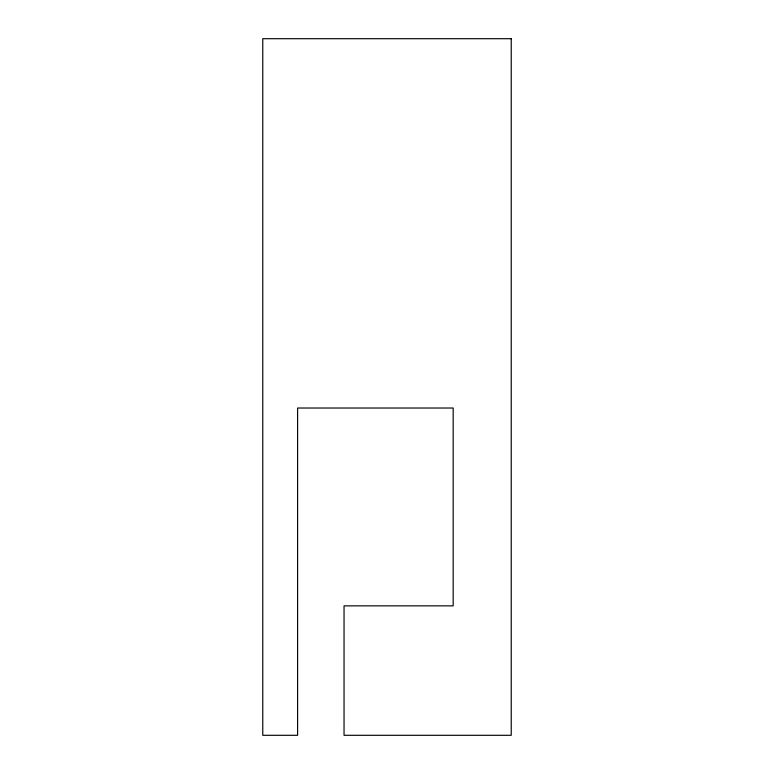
<?xml version="1.0" encoding="UTF-8"?>
<svg xmlns="http://www.w3.org/2000/svg" width="774" height="774" viewBox="0 0 774 774"><rect width="100%" height="100%" fill="white"/><g stroke="black" fill="none" stroke-linecap="round" stroke-linejoin="round"><path stroke-width="1.16" d="M511.227 38.7L262.773 38.7L262.773 735.3L297.603 735.3L297.603 408.024L453.177 408.024L453.177 605.858L344.043 605.858L344.043 735.3L511.227 735.3L511.227 38.7"/></g></svg>
